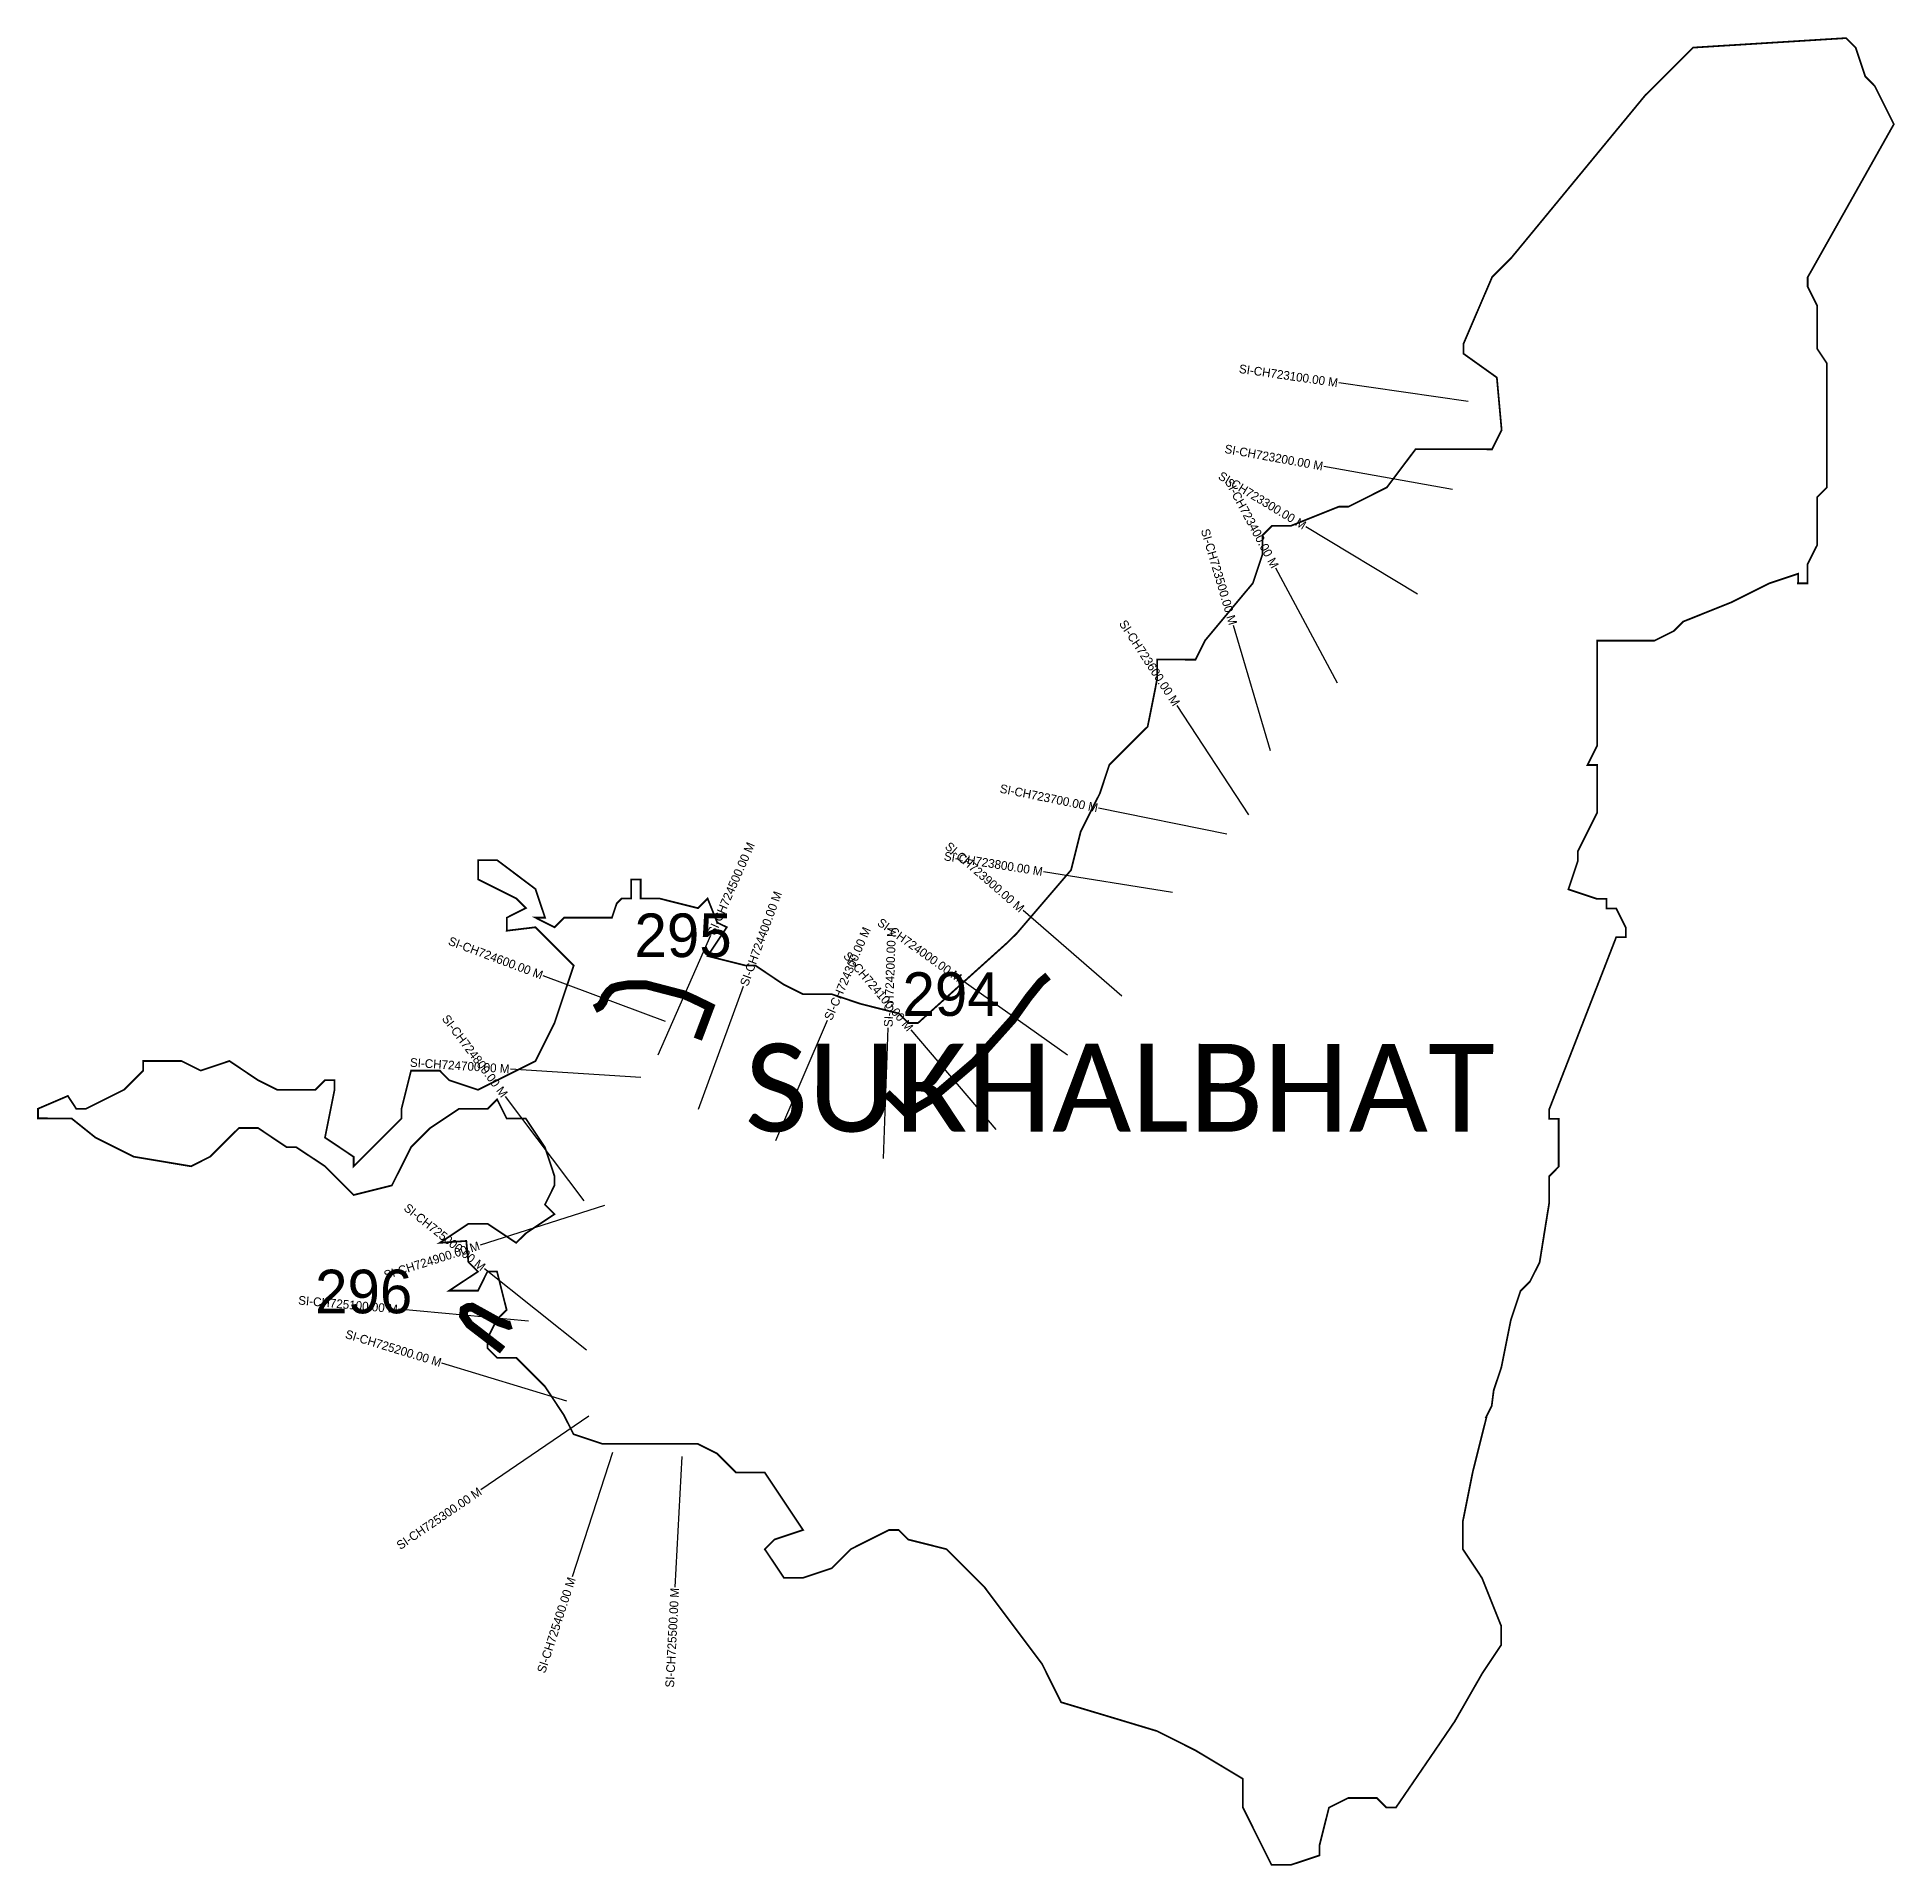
# Model space of a CAD drawing. Header units: metres. Extents: x 355212 to 357344, y 1740539 to 1742637.
import ezdxf
from ezdxf.enums import TextEntityAlignment as Align

# ---------------------------------------------------------------- set-up
doc = ezdxf.new("R2010")
doc.units = ezdxf.units.M
for name, color, linetype in [('ARTIFICIALLY PROTECTED', 4, 'Continuous'), ('CS', 134, 'Continuous'), ('CSMark', 6, 'Continuous'), ('VILLAGE NAME', 250, 'Continuous')]:
    doc.layers.add(name, color=color, linetype=linetype)

msp = doc.modelspace()

# ---------------------------------------------------------------- linework, layer by layer
at = {"color": 6, "const_width": 2}
msp.add_lwpolyline([(355718, 1741692.6), (355740, 1741692.6), (355783.9, 1741659.6), (355794.9, 1741626.7), (355783.9, 1741626.7), (355805.8, 1741615.7), (355816.8, 1741626.7), (355871.7, 1741626.7), (355877.2, 1741643.1), (355882.7, 1741648.6), (355893.7, 1741648.6), (355893.7, 1741670.6), (355904.7, 1741670.6), (355904.7, 1741648.6), (355926.6, 1741648.6), (355970.5, 1741637.6), (355981.5, 1741648.6), (355992.5, 1741621.1), (356003.5, 1741615.7), (355981.5, 1741582.7), (356025.4, 1741571.7), (356036.4, 1741571.7), (356069.3, 1741549.7), (356091.2, 1741538.8), (356124.2, 1741538.8), (356157.1, 1741527.8), (356193.9, 1741518.5), (356201, 1741516.8), (356212, 1741505.8), (356223, 1741505.8), (356281.5, 1741558.4), (356325.3, 1741597.8), (356336.4, 1741608.7), (356398.7, 1741681.4), (356404.2, 1741703.3), (356409.7, 1741725.3), (356427, 1741759.9), (356431.7, 1741769.2), (356442.6, 1741802.1), (356486.6, 1741846), (356495.2, 1741888.9), (356497.6, 1741901.6), (356497.6, 1741922.9), (356541.5, 1741922.8), (356552.5, 1741944.8), (356587.4, 1741986.7), (356607.4, 1742010.6), (356612.9, 1742027.1), (356618.4, 1742043.6), (356618.4, 1742065.5), (356629.4, 1742076.5), (356651.3, 1742076.5), (356706.2, 1742098.4), (356717.2, 1742098.4), (356761.1, 1742120.4), (356794.1, 1742164.3), (356881.9, 1742164.2), (356892.9, 1742186.2), (356887.4, 1742246.6), (356849, 1742274), (356849, 1742285), (356882, 1742361.9), (356903.9, 1742383.8), (356914.9, 1742397.1), (357008.5, 1742510.7), (357057.7, 1742570.4), (357112.6, 1742625.2), (357288.2, 1742636.1), (357299.2, 1742625.2), (357310.2, 1742592.2), (357321.1, 1742581.2), (357343.1, 1742537.3), (357250.4, 1742372.6), (357244.2, 1742361.7), (357244.2, 1742350.7), (357255.2, 1742328.8), (357255.2, 1742279.4), (357266.2, 1742262.9), (357266.1, 1742161.2), (357266.1, 1742120.2), (357255.1, 1742109.2), (357255.1, 1742054.3), (357244.1, 1742032.4), (357244.1, 1742010.4), (357233.1, 1742010.4), (357233.2, 1742021.4), (357200.2, 1742010.4), (357162.5, 1741991.6), (357156.3, 1741988.5), (357115.2, 1741972), (357101.4, 1741966.5), (357090.4, 1741955.6), (357068.4, 1741944.6), (357002.6, 1741944.6), (357002.5, 1741823.9), (356991.5, 1741801.9), (357002.5, 1741801.9), (357002.5, 1741779), (357002.5, 1741752.5), (357002.5, 1741747), (356986, 1741714.1), (356980.5, 1741703.1), (356980.5, 1741692.1), (356969.5, 1741659.2), (357002.5, 1741648.2), (357013.4, 1741648.2), (357013.4, 1741637.2), (357024.4, 1741637.2), (357035.4, 1741615.3), (357035.4, 1741604.3), (357024.4, 1741604.3), (357009.3, 1741565.4), (356947.5, 1741406.7), (356947.5, 1741395.7), (356958.4, 1741395.7), (356958.4, 1741340.9), (356947.5, 1741329.9), (356947.4, 1741298.8), (356943.1, 1741272.2), (356936.5, 1741231.1), (356925.4, 1741209.1), (356914.5, 1741198.2), (356903.5, 1741165.2), (356893.8, 1741116.7), (356892.5, 1741110.3), (356883.8, 1741084.4), (356881.5, 1741066.4), (356879.2, 1741061.8), (356875.1, 1741053.6), (356874.9, 1741053.2), (356875.4, 1741053), (356872.1, 1741039.9), (356864, 1741007.6), (356859.9, 1740991.3), (356853.1, 1740957.5), (356849.3, 1740938.5), (356848.5, 1740934.7), (356848.5, 1740901.8), (356860.5, 1740883.8), (356870.4, 1740868.8), (356889.2, 1740821.8), (356892.4, 1740813.9), (356892.4, 1740792), (356870.4, 1740759), (356843.8, 1740712.6), (356839, 1740704.2), (356814, 1740667.5), (356771.5, 1740605.4), (356760.6, 1740605.4), (356749.6, 1740616.4), (356716.7, 1740616.4), (356694.7, 1740605.4), (356686.5, 1740572.7), (356683.7, 1740561.5), (356683.7, 1740550.5), (356650.8, 1740539.6), (356628.8, 1740539.6), (356595.9, 1740605.5), (356595.9, 1740638.4), (356570.8, 1740653.5), (356550.6, 1740665.6), (356541, 1740671.3), (356517.4, 1740683.2), (356497.1, 1740693.3), (356439, 1740710.8), (356387.3, 1740726.3), (356365.4, 1740770.2), (356299.6, 1740858), (356255.7, 1740902), (356211.8, 1740913), (356200.8, 1740924), (356189.8, 1740924), (356161.6, 1740909.9), (356145.9, 1740902), (356124, 1740880.1), (356091, 1740869.1), (356069.1, 1740869.1), (356047.1, 1740902), (356058.1, 1740913), (356091, 1740924), (356047.1, 1740989.9), (356014.2, 1740989.9), (355992.2, 1741011.8), (355970.3, 1741022.8), (355903.4, 1741022.9), (355860.5, 1741022.9), (355827.6, 1741033.9), (355816.6, 1741055.8), (355799.6, 1741081.4), (355794.7, 1741088.8), (355761.8, 1741121.7), (355739.8, 1741121.7), (355728.8, 1741132.7), (355728.8, 1741143.7), (355739.8, 1741165.7), (355750.8, 1741176.6), (355739.8, 1741220.5), (355728.8, 1741220.5), (355717.9, 1741198.6), (355684.9, 1741198.6), (355717.9, 1741220.5), (355706.9, 1741231.5), (355704.5, 1741255.7), (355674, 1741253.5), (355706.9, 1741275.4), (355728.9, 1741275.4), (355761.8, 1741253.5), (355772.8, 1741264.4), (355805.7, 1741286.4), (355794.8, 1741297.4), (355805.7, 1741319.3), (355805.7, 1741330.3), (355794.8, 1741363.2), (355772.8, 1741396.2), (355750.9, 1741396.2), (355739.9, 1741418.1), (355728.9, 1741407.2), (355696, 1741407.2), (355663, 1741385.2), (355641.1, 1741363.3), (355619.1, 1741319.4), (355575.2, 1741308.4), (355542.3, 1741341.4), (355509.3, 1741363.3), (355498.4, 1741363.3), (355465.5, 1741385.3), (355443.5, 1741385.3), (355410.5, 1741352.4), (355388.6, 1741341.4), (355322.7, 1741352.4), (355278.8, 1741374.4), (355251.4, 1741396.3), (355212.9, 1741396.4), (355212.9, 1741407.4), (355247.2, 1741422.1), (355256.9, 1741407.3), (355267.8, 1741407.3), (355311.8, 1741429.3), (355333.7, 1741451.2), (355333.7, 1741462.2), (355376.3, 1741462.2), (355377.7, 1741462.2), (355399.6, 1741451.2), (355432.6, 1741462.2), (355465.5, 1741440.2), (355487.4, 1741429.2), (355531.3, 1741429.2), (355542.3, 1741440.2), (355553.3, 1741440.2), (355553.3, 1741429.2), (355543.2, 1741378.7), (355542.3, 1741374.3), (355575.2, 1741352.3), (355575.2, 1741341.4), (355588.8, 1741355), (355630.1, 1741396.2), (355630.1, 1741407.2), (355641.1, 1741451.1), (355674.1, 1741451.1), (355685, 1741440.1), (355718, 1741429.1), (355783.8, 1741462), (355805.8, 1741505.9), (355827.8, 1741571.8), (355783.9, 1741615.7), (355750.9, 1741611.7), (355751, 1741626.7), (355772.9, 1741637.7), (355761.9, 1741648.7), (355718, 1741670.7), (355718, 1741692.6)], dxfattribs=at)
at = {"layer": 'ARTIFICIALLY PROTECTED', "const_width": 10, "flags": 128}
for points in [[(355970.3, 1741487.3), (355984.2, 1741524.2), (355963.5, 1741534.2), (355954, 1741538.4), (355911, 1741549.6), (355889.8, 1741549.6), (355879.1, 1741547.8), (355872.7, 1741546), (355868.1, 1741542), (355863.9, 1741536.2), (355861.5, 1741529.7), (355858.2, 1741525.2), (355852, 1741522)], [(356372.3, 1741559.7), (356363.8, 1741552.6), (356350, 1741535.6), (356331.7, 1741509.9), (356288.3, 1741461.5), (356236.4, 1741417.2), (356210.6, 1741402.1), (356187, 1741425.2)], [(355756.3, 1741159.7), (355753.4, 1741158.8), (355742.1, 1741162.7), (355720.1, 1741174.9), (355711.2, 1741179.8), (355706.1, 1741179.3), (355702, 1741176.9), (355701.3, 1741169.7), (355708.1, 1741159.9), (355729.9, 1741143.1), (355746.2, 1741130.5)]]:
    msp.add_lwpolyline(points, dxfattribs=at)
at = {"layer": 'CS'}
for p, q in [((356854.3, 1742218.9), (356705.9, 1742240.4)), ((356836.4, 1742117.9), (356688.8, 1742144.5)), ((356796.5, 1741997.8), (356668.1, 1742075.4)), ((356704.6, 1741895.7), (356633.7, 1742027.9)), ((356627.7, 1741818.3), (356585.1, 1741962.1)), ((356602.7, 1741744.7), (356520.6, 1741870.3)), ((356577.4, 1741722.7), (356430.3, 1741752.4)), ((356515.1, 1741655.6), (356367, 1741679.3)), ((356456.9, 1741536.7), (356343.6, 1741635)), ((355924.8, 1741469.3), (355985.1, 1741606.7)), ((355933.3, 1741507.4), (355792.8, 1741560.1)), ((355971, 1741407.1), (356022.6, 1741548)), ((356394.5, 1741468.8), (356272.3, 1741555.8)), ((356060, 1741371.1), (356119, 1741509)), ((356183.5, 1741350.3), (356188.7, 1741500.2)), ((356312.6, 1741383.6), (356215.3, 1741497.8)), ((355904.7, 1741443.1), (355755.1, 1741453)), ((355839.9, 1741301.8), (355749.5, 1741421.5)), ((355863.3, 1741296.2), (355720.3, 1741250.9)), ((355842.6, 1741130.3), (355725.3, 1741223.8)), ((355776.1, 1741163.8), (355626.7, 1741177.4)), ((355820.1, 1741071.8), (355676.6, 1741115.6)), ((355845.2, 1741054.6), (355721.3, 1740970.1)), ((355872.3, 1741012.9), (355825.9, 1740870.3)), ((355951.9, 1741008.3), (355943.9, 1740858.5))]:
    msp.add_line(p, q, dxfattribs=at)

# ---------------------------------------------------------------- texts
at = {"char_height": 50, "attachment_point": 1}
for s, insert in [('295', (355897.6, 1741631.5)), ('294', (356205.2, 1741564)), ('296', (355531, 1741222.7))]:
    msp.add_mtext_dynamic_manual_height_columns(s, width=84.374, gutter_width=1, heights=[74.2], dxfattribs=dict(at, insert=insert))
at = {"layer": 'CSMark'}
for s, rotation, p in [('SI-CH723100.00 M', 351.7575, (356704.9, 1742240.5)), ('SI-CH723200.00 M', 349.7697, (356687.8, 1742144.7)), ('SI-CH723300.00 M', 328.8692, (356667.2, 1742075.9)), ('SI-CH723400.00 M', 298.1912, (356633.2, 1742028.8)), ('SI-CH723500.00 M', 286.4801, (356584.8, 1741963)), ('SI-CH723600.00 M', 303.1635, (356520.1, 1741871.1)), ('SI-CH723700.00 M', 348.603, (356429.4, 1741752.6)), ('SI-CH723800.00 M', 350.9068, (356366, 1741679.5)), ('SI-CH723900.00 M', 319.061, (356342.8, 1741635.7)), ('SI-CH724000.00 M', 324.5322, (356271.5, 1741556.4)), ('SI-CH724600.00 M', 339.4416, (355791.9, 1741560.4)), ('SI-CH724100.00 M', 310.4475, (356214.6, 1741498.5)), ('SI-CH724800.00 M', 307.0599, (355748.9, 1741422.3)), ('SI-CH724700.00 M', 356.2093, (355754.1, 1741453.1)), ('SI-CH725000.00 M', 321.4581, (355724.5, 1741224.4)), ('SI-CH724900.00 M', 17.5844, (355719.4, 1741250.6)), ('SI-CH725100.00 M', 354.8067, (355625.7, 1741177.5)), ('SI-CH725200.00 M', 343.0271, (355675.6, 1741115.9)), ('SI-CH725300.00 M', 34.3049, (355720.5, 1740969.5)), ('SI-CH725400.00 M', 71.9737, (355825.6, 1740869.3)), ('SI-CH725500.00 M', 86.9696, (355943.9, 1740857.5))]:
    msp.add_text(s, height=10, rotation=rotation, dxfattribs=at).set_placement(p, align=Align.MIDDLE_RIGHT)
for s, rotation, p in [('SI-CH724500.00 M', 66.3279, (355985.5, 1741607.6)), ('SI-CH724400.00 M', 69.8906, (356023, 1741548.9)), ('SI-CH724300.00 M', 66.8123, (356119.4, 1741509.9)), ('SI-CH724200.00 M', 87.9891, (356188.8, 1741501.2))]:
    msp.add_text(s, height=10, rotation=rotation, dxfattribs=at).set_placement(p, align=Align.MIDDLE_LEFT)
at = {"layer": 'VILLAGE NAME', "insert": (356024.3, 1741482.1), "char_height": 100.855, "attachment_point": 1, "rotation": 359.9793}
msp.add_mtext_dynamic_manual_height_columns('{\\fCalibri|b0|i0|c0|p34;SUKHALBHAT}', width=995.212, gutter_width=504.3, heights=[0], dxfattribs=at)

doc.saveas('drawing.dxf')
